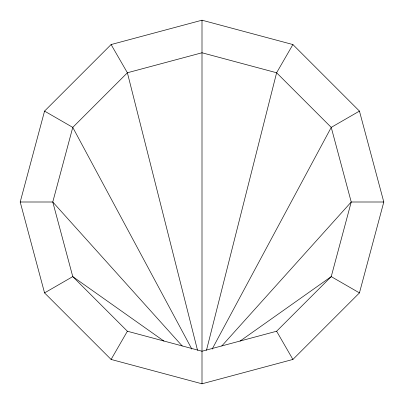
<?xml version="1.0" encoding="UTF-8"?>
<svg xmlns="http://www.w3.org/2000/svg" width="404" height="404" viewBox="0 0 404 404"><rect width="100%" height="100%" fill="white"/><g stroke="black" fill="none" stroke-linecap="round" stroke-linejoin="round"><path stroke-width="0.61" d="M206.479 350.273L276.614 72.765L292.9 44.556L202 20.2L111.1 44.556L44.556 111.1L20.2 202L44.556 292.9L111.1 359.444L202 383.8L292.9 359.444L359.444 292.9L383.8 202L359.444 111.1L292.9 44.556M212.145 349.106L331.235 127.386L359.444 111.1M111.1 359.444L127.386 331.235L202 351.228L276.614 331.235L331.235 276.614L351.228 202L331.235 127.386L276.614 72.765L202 52.773L127.386 72.765L72.765 127.386L52.773 202L72.765 276.614L127.386 331.235M221.811 345.96L351.228 202L383.8 202M240.102 341.057L331.235 276.614L359.444 292.9M44.556 292.9L72.765 276.614L163.898 341.057M20.2 202L52.773 202L182.189 345.96M44.556 111.1L72.765 127.386L191.855 349.106M111.1 44.556L127.386 72.765L197.521 350.273M276.614 331.235L292.9 359.444M202 20.2L202 350.98M202 351.228L202 383.8"/></g></svg>
